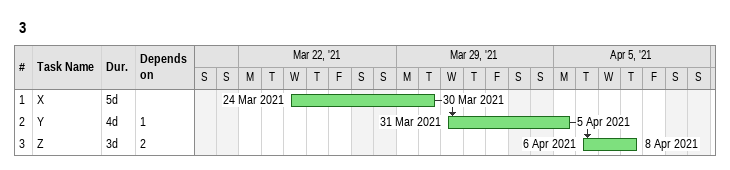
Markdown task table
3

| ID | Task | Duration | Start | Finish | Predecessors |
|---|---|---|---|---|---|
| 1 | X | 5d | 2021-03-24 | 2021-03-30 |  |
| 2 | Y | 4d | 2021-03-31 | 2021-04-05 | 1 |
| 3 | Z | 3d | 2021-04-06 | 2021-04-08 | 2 |
